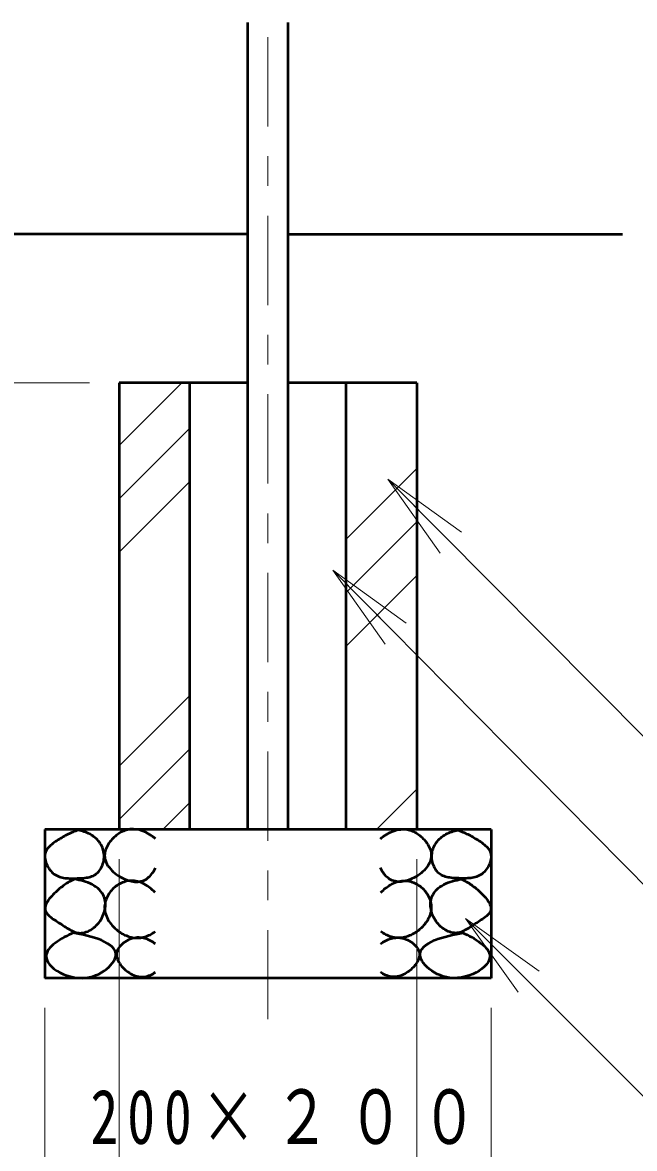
# Model space of a CAD drawing. Units: millimetres on the paper. Extents: x -385 to 0, y -297 to 267.
# Drawn here: x -74.57 to -54, y -209.89 to -172.06 of the extents above; entities that cross this region are included whole.
import ezdxf

# ---------------------------------------------------------------- set-up
doc = ezdxf.new("R2010")
doc.units = ezdxf.units.MM
doc.linetypes.add('USER2', pattern=[6, 3, -1, 1, -1])
doc.layers.add('1_20', color=7, linetype='Continuous', lineweight=13)
doc.styles.add('ＭＳ ゴシック', font='')
doc.styles.get('ＭＳ ゴシック').set_extended_font_data('MS Gothic')

msp = doc.modelspace()

# ---------------------------------------------------------------- linework, layer by layer
at = {"layer": '1_20', "color": 140, "lineweight": 50}
for p, q in [((-66.999, -199.166), (-66.999, -172.058)), ((-65.639, -199.166), (-65.639, -172.058)), ((-66.999, -179.166), (-78.233, -179.166)), ((-65.639, -179.166), (-54.405, -179.166)), ((-66.999, -184.166), (-71.319, -184.166)), ((-71.319, -184.166), (-71.319, -199.166)), ((-68.944, -199.166), (-68.944, -184.166)), ((-61.319, -184.166), (-65.639, -184.166)), ((-63.694, -199.166), (-63.694, -184.166)), ((-61.319, -184.166), (-61.319, -199.166)), ((-58.819, -199.166), (-73.819, -199.166)), ((-73.819, -199.166), (-73.819, -204.166)), ((-58.819, -199.166), (-58.819, -204.166)), ((-58.819, -204.166), (-73.819, -204.166))]:
    msp.add_line(p, q, dxfattribs=at)
at = {"layer": '1_20', "linetype": 'USER2'}
msp.add_line((-66.319, -205.549), (-66.319, -172.058), dxfattribs=at)
at = {"layer": '1_20'}
for p, q in [((-72.319, -184.166), (-88.569, -184.166)), ((-71.319, -186.266), (-69.219, -184.166)), ((-71.319, -188.062), (-68.944, -185.687)), ((-63.694, -189.418), (-61.319, -187.043)), ((-71.319, -189.858), (-68.944, -187.483)), ((-60.527, -189.886), (-62.288, -187.406)), ((-62.288, -187.406), (-59.818, -189.181)), ((-62.288, -187.406), (-60.173, -189.534)), ((-63.694, -191.214), (-61.319, -188.839)), ((-62.381, -192.943), (-64.135, -190.459)), ((-64.135, -190.459), (-61.67, -192.24)), ((-64.135, -190.459), (-62.026, -192.592)), ((-63.694, -193.01), (-61.319, -190.635)), ((-71.319, -197.043), (-68.944, -194.668)), ((-71.319, -198.839), (-68.944, -196.464)), ((-62.667, -199.166), (-61.319, -197.819)), ((-69.851, -199.166), (-68.944, -198.26)), ((-71.319, -200.166), (-71.319, -211.765)), ((-61.319, -200.166), (-61.319, -211.765)), ((-57.907, -204.639), (-59.675, -202.164)), ((-59.675, -202.164), (-57.2, -203.931)), ((-59.675, -202.164), (-57.553, -204.285)), ((-73.819, -205.166), (-73.819, -217.823)), ((-58.819, -205.166), (-58.819, -217.823))]:
    msp.add_line(p, q, dxfattribs=at)
for points in [[(-62.288, -187.406), (-53.567, -196.178), (-20.133, -196.178)], [(-64.135, -190.459), (-53.412, -201.301), (-34.978, -201.301)], [(-59.675, -202.164), (-53.256, -208.582), (-46.823, -208.582)]]:
    msp.add_lwpolyline(points, dxfattribs=at)
at = {"layer": '1_20', "color": 140, "lineweight": 50}
for points in [[(-72.697, -199.196), (-72.741, -199.21), (-72.785, -199.224), (-72.828, -199.24), (-72.871, -199.257), (-72.914, -199.274), (-72.956, -199.293), (-72.997, -199.312), (-73.039, -199.333), (-73.08, -199.354), (-73.121, -199.376), (-73.163, -199.399), (-73.204, -199.422), (-73.246, -199.447), (-73.288, -199.472), (-73.33, -199.497), (-73.374, -199.524), (-73.418, -199.552), (-73.461, -199.58), (-73.504, -199.61), (-73.546, -199.64), (-73.586, -199.672), (-73.624, -199.704), (-73.66, -199.738), (-73.694, -199.773), (-73.724, -199.81), (-73.75, -199.848), (-73.773, -199.888), (-73.792, -199.929), (-73.806, -199.973), (-73.815, -200.02), (-73.819, -200.069), (-73.817, -200.12), (-73.811, -200.171), (-73.8, -200.223), (-73.786, -200.275), (-73.767, -200.326), (-73.744, -200.376), (-73.718, -200.425), (-73.689, -200.473), (-73.657, -200.518), (-73.622, -200.561), (-73.585, -200.601), (-73.545, -200.637), (-73.505, -200.67), (-73.463, -200.698), (-73.42, -200.722), (-73.376, -200.743), (-73.33, -200.76), (-73.284, -200.774), (-73.236, -200.786), (-73.188, -200.795), (-73.138, -200.803), (-73.088, -200.808), (-73.037, -200.811), (-72.986, -200.813), (-72.934, -200.814), (-72.882, -200.814), (-72.829, -200.813), (-72.776, -200.812), (-72.725, -200.811), (-72.673, -200.81), (-72.622, -200.808), (-72.572, -200.805), (-72.521, -200.801), (-72.472, -200.796), (-72.423, -200.789), (-72.375, -200.78), (-72.328, -200.77), (-72.282, -200.758), (-72.238, -200.743), (-72.196, -200.725), (-72.155, -200.704), (-72.116, -200.681), (-72.079, -200.654), (-72.043, -200.622), (-72.009, -200.587), (-71.978, -200.549), (-71.95, -200.508), (-71.924, -200.465), (-71.901, -200.419), (-71.881, -200.372), (-71.864, -200.323), (-71.85, -200.273), (-71.839, -200.222), (-71.831, -200.171), (-71.826, -200.119), (-71.825, -200.068), (-71.827, -200.017), (-71.833, -199.966), (-71.842, -199.916), (-71.854, -199.868), (-71.868, -199.82), (-71.886, -199.773), (-71.907, -199.727), (-71.93, -199.683), (-71.956, -199.641), (-71.985, -199.6), (-72.015, -199.561), (-72.05, -199.522), (-72.087, -199.485), (-72.126, -199.45), (-72.167, -199.417), (-72.21, -199.387), (-72.254, -199.358), (-72.3, -199.332), (-72.347, -199.307), (-72.395, -199.285), (-72.444, -199.265), (-72.494, -199.247), (-72.544, -199.231), (-72.595, -199.217), (-72.646, -199.206)], [(-59.941, -199.196), (-59.897, -199.21), (-59.853, -199.224), (-59.81, -199.24), (-59.767, -199.257), (-59.724, -199.274), (-59.682, -199.293), (-59.641, -199.312), (-59.599, -199.333), (-59.558, -199.354), (-59.517, -199.376), (-59.475, -199.399), (-59.434, -199.422), (-59.392, -199.447), (-59.35, -199.472), (-59.308, -199.497), (-59.264, -199.524), (-59.22, -199.552), (-59.176, -199.58), (-59.134, -199.61), (-59.092, -199.64), (-59.052, -199.672), (-59.014, -199.704), (-58.978, -199.738), (-58.944, -199.773), (-58.914, -199.81), (-58.888, -199.848), (-58.865, -199.888), (-58.846, -199.929), (-58.832, -199.973), (-58.823, -200.02), (-58.819, -200.069), (-58.821, -200.12), (-58.827, -200.171), (-58.838, -200.223), (-58.852, -200.275), (-58.871, -200.326), (-58.894, -200.376), (-58.92, -200.425), (-58.949, -200.473), (-58.981, -200.518), (-59.016, -200.561), (-59.053, -200.601), (-59.092, -200.637), (-59.133, -200.67), (-59.175, -200.698), (-59.218, -200.722), (-59.262, -200.743), (-59.308, -200.76), (-59.354, -200.774), (-59.402, -200.786), (-59.45, -200.795), (-59.5, -200.803), (-59.55, -200.808), (-59.601, -200.811), (-59.652, -200.813), (-59.704, -200.814), (-59.756, -200.814), (-59.809, -200.813), (-59.862, -200.812), (-59.913, -200.811), (-59.965, -200.81), (-60.016, -200.808), (-60.066, -200.805), (-60.117, -200.801), (-60.166, -200.796), (-60.215, -200.789), (-60.263, -200.78), (-60.31, -200.77), (-60.356, -200.758), (-60.4, -200.743), (-60.442, -200.725), (-60.483, -200.704), (-60.522, -200.681), (-60.559, -200.654), (-60.595, -200.622), (-60.629, -200.587), (-60.66, -200.549), (-60.688, -200.508), (-60.714, -200.465), (-60.737, -200.419), (-60.757, -200.372), (-60.774, -200.323), (-60.788, -200.273), (-60.799, -200.222), (-60.807, -200.171), (-60.812, -200.119), (-60.813, -200.068), (-60.811, -200.017), (-60.805, -199.966), (-60.796, -199.916), (-60.784, -199.868), (-60.77, -199.82), (-60.752, -199.773), (-60.731, -199.727), (-60.708, -199.683), (-60.682, -199.641), (-60.653, -199.6), (-60.623, -199.561), (-60.588, -199.522), (-60.551, -199.485), (-60.512, -199.45), (-60.471, -199.417), (-60.428, -199.387), (-60.384, -199.358), (-60.338, -199.332), (-60.291, -199.307), (-60.243, -199.285), (-60.194, -199.265), (-60.144, -199.247), (-60.094, -199.231), (-60.043, -199.217), (-59.992, -199.206)], [(-72.823, -200.844), (-72.868, -200.864), (-72.912, -200.885), (-72.955, -200.906), (-72.996, -200.929), (-73.038, -200.953), (-73.079, -200.978), (-73.119, -201.005), (-73.159, -201.032), (-73.199, -201.062), (-73.239, -201.092), (-73.28, -201.124), (-73.321, -201.157), (-73.362, -201.192), (-73.408, -201.233), (-73.454, -201.275), (-73.5, -201.319), (-73.545, -201.363), (-73.588, -201.409), (-73.629, -201.456), (-73.668, -201.503), (-73.703, -201.551), (-73.734, -201.599), (-73.761, -201.646), (-73.782, -201.693), (-73.798, -201.74), (-73.808, -201.786), (-73.81, -201.83), (-73.806, -201.874), (-73.795, -201.911), (-73.778, -201.948), (-73.755, -201.984), (-73.728, -202.018), (-73.696, -202.052), (-73.66, -202.085), (-73.621, -202.117), (-73.579, -202.149), (-73.535, -202.18), (-73.489, -202.211), (-73.442, -202.242), (-73.394, -202.272), (-73.346, -202.303), (-73.299, -202.333), (-73.252, -202.364), (-73.205, -202.394), (-73.16, -202.425), (-73.115, -202.454), (-73.071, -202.483), (-73.027, -202.51), (-72.983, -202.535), (-72.94, -202.559), (-72.897, -202.581), (-72.853, -202.6), (-72.81, -202.617), (-72.766, -202.63), (-72.722, -202.64), (-72.678, -202.647), (-72.633, -202.65), (-72.582, -202.648), (-72.531, -202.642), (-72.479, -202.63), (-72.427, -202.615), (-72.376, -202.594), (-72.325, -202.57), (-72.275, -202.542), (-72.226, -202.51), (-72.178, -202.475), (-72.132, -202.437), (-72.088, -202.396), (-72.046, -202.352), (-72.007, -202.306), (-71.97, -202.257), (-71.936, -202.206), (-71.905, -202.153), (-71.877, -202.098), (-71.853, -202.041), (-71.832, -201.984), (-71.815, -201.926), (-71.801, -201.867), (-71.791, -201.808), (-71.785, -201.749), (-71.783, -201.691), (-71.785, -201.634), (-71.791, -201.577), (-71.801, -201.522), (-71.816, -201.468), (-71.834, -201.416), (-71.857, -201.367), (-71.893, -201.306), (-71.936, -201.249), (-71.985, -201.196), (-72.04, -201.146), (-72.099, -201.101), (-72.163, -201.06), (-72.23, -201.022), (-72.3, -200.988), (-72.373, -200.957), (-72.447, -200.93), (-72.523, -200.906), (-72.599, -200.886), (-72.675, -200.869), (-72.75, -200.855)], [(-59.815, -200.844), (-59.77, -200.864), (-59.726, -200.885), (-59.683, -200.906), (-59.641, -200.929), (-59.6, -200.953), (-59.559, -200.978), (-59.519, -201.005), (-59.479, -201.032), (-59.439, -201.062), (-59.399, -201.092), (-59.358, -201.124), (-59.317, -201.157), (-59.276, -201.192), (-59.23, -201.233), (-59.184, -201.275), (-59.138, -201.319), (-59.093, -201.363), (-59.05, -201.409), (-59.009, -201.456), (-58.97, -201.503), (-58.935, -201.551), (-58.904, -201.599), (-58.877, -201.646), (-58.856, -201.693), (-58.84, -201.74), (-58.83, -201.786), (-58.828, -201.83), (-58.832, -201.874), (-58.843, -201.911), (-58.86, -201.948), (-58.883, -201.984), (-58.91, -202.018), (-58.942, -202.052), (-58.978, -202.085), (-59.017, -202.117), (-59.059, -202.149), (-59.103, -202.18), (-59.149, -202.211), (-59.196, -202.242), (-59.244, -202.272), (-59.292, -202.303), (-59.339, -202.333), (-59.386, -202.364), (-59.433, -202.394), (-59.478, -202.425), (-59.523, -202.454), (-59.567, -202.483), (-59.611, -202.51), (-59.655, -202.535), (-59.698, -202.559), (-59.741, -202.581), (-59.785, -202.6), (-59.828, -202.617), (-59.872, -202.63), (-59.916, -202.64), (-59.96, -202.647), (-60.005, -202.65), (-60.056, -202.648), (-60.107, -202.642), (-60.159, -202.63), (-60.211, -202.615), (-60.262, -202.594), (-60.313, -202.57), (-60.363, -202.542), (-60.412, -202.51), (-60.46, -202.475), (-60.506, -202.437), (-60.55, -202.396), (-60.592, -202.352), (-60.631, -202.306), (-60.668, -202.257), (-60.702, -202.206), (-60.733, -202.153), (-60.761, -202.098), (-60.785, -202.041), (-60.806, -201.984), (-60.823, -201.926), (-60.837, -201.867), (-60.847, -201.808), (-60.853, -201.749), (-60.855, -201.691), (-60.853, -201.634), (-60.847, -201.577), (-60.837, -201.522), (-60.822, -201.468), (-60.804, -201.416), (-60.781, -201.367), (-60.745, -201.306), (-60.702, -201.249), (-60.653, -201.196), (-60.598, -201.146), (-60.539, -201.101), (-60.475, -201.06), (-60.408, -201.022), (-60.338, -200.988), (-60.265, -200.957), (-60.191, -200.93), (-60.115, -200.906), (-60.039, -200.886), (-59.963, -200.869), (-59.888, -200.855)], [(-72.864, -202.641), (-72.937, -202.675), (-73.012, -202.712), (-73.09, -202.752), (-73.168, -202.794), (-73.246, -202.839), (-73.323, -202.886), (-73.397, -202.935), (-73.468, -202.986), (-73.534, -203.038), (-73.594, -203.092), (-73.647, -203.148), (-73.693, -203.205), (-73.729, -203.263), (-73.756, -203.322), (-73.771, -203.382), (-73.772, -203.463), (-73.754, -203.544), (-73.717, -203.624), (-73.664, -203.703), (-73.595, -203.778), (-73.513, -203.85), (-73.419, -203.917), (-73.314, -203.978), (-73.2, -204.032), (-73.08, -204.078), (-72.954, -204.115), (-72.823, -204.142), (-72.691, -204.158), (-72.557, -204.161), (-72.425, -204.152), (-72.316, -204.133), (-72.21, -204.105), (-72.108, -204.07), (-72.009, -204.027), (-71.916, -203.977), (-71.828, -203.923), (-71.747, -203.863), (-71.673, -203.8), (-71.608, -203.734), (-71.551, -203.666), (-71.505, -203.597), (-71.469, -203.528), (-71.446, -203.459), (-71.434, -203.392), (-71.436, -203.327), (-71.457, -203.252), (-71.497, -203.181), (-71.555, -203.115), (-71.628, -203.053), (-71.714, -202.996), (-71.812, -202.943), (-71.919, -202.895), (-72.033, -202.85), (-72.152, -202.809), (-72.274, -202.773), (-72.398, -202.739), (-72.521, -202.71), (-72.641, -202.683), (-72.756, -202.66)], [(-59.774, -202.641), (-59.701, -202.675), (-59.626, -202.712), (-59.548, -202.752), (-59.47, -202.794), (-59.392, -202.839), (-59.315, -202.886), (-59.241, -202.935), (-59.17, -202.986), (-59.104, -203.038), (-59.044, -203.092), (-58.991, -203.148), (-58.945, -203.205), (-58.909, -203.263), (-58.882, -203.322), (-58.867, -203.382), (-58.866, -203.463), (-58.884, -203.544), (-58.921, -203.624), (-58.974, -203.703), (-59.043, -203.778), (-59.125, -203.85), (-59.219, -203.917), (-59.324, -203.978), (-59.437, -204.032), (-59.558, -204.078), (-59.684, -204.115), (-59.815, -204.142), (-59.947, -204.158), (-60.081, -204.161), (-60.213, -204.152), (-60.322, -204.133), (-60.428, -204.105), (-60.53, -204.07), (-60.629, -204.027), (-60.722, -203.977), (-60.81, -203.923), (-60.891, -203.863), (-60.965, -203.8), (-61.03, -203.734), (-61.087, -203.666), (-61.133, -203.597), (-61.169, -203.528), (-61.192, -203.459), (-61.204, -203.392), (-61.202, -203.327), (-61.181, -203.252), (-61.141, -203.181), (-61.083, -203.115), (-61.01, -203.053), (-60.924, -202.996), (-60.826, -202.943), (-60.719, -202.895), (-60.605, -202.85), (-60.486, -202.809), (-60.364, -202.773), (-60.24, -202.739), (-60.117, -202.71), (-59.997, -202.683), (-59.882, -202.66)]]:
    msp.add_lwpolyline(points, close=True, dxfattribs=at)
for points in [[(-70.098, -199.482), (-70.146, -199.443), (-70.196, -199.405), (-70.247, -199.369), (-70.301, -199.336), (-70.356, -199.304), (-70.413, -199.275), (-70.471, -199.249), (-70.53, -199.225), (-70.59, -199.205), (-70.651, -199.188), (-70.711, -199.175), (-70.772, -199.166), (-70.833, -199.161), (-70.894, -199.161), (-70.954, -199.165), (-70.999, -199.171), (-71.044, -199.18), (-71.088, -199.192), (-71.132, -199.206), (-71.175, -199.223), (-71.218, -199.242), (-71.259, -199.264), (-71.3, -199.287), (-71.341, -199.313), (-71.38, -199.34), (-71.419, -199.37), (-71.456, -199.401), (-71.493, -199.434), (-71.53, -199.47), (-71.565, -199.508), (-71.6, -199.547), (-71.632, -199.588), (-71.662, -199.63), (-71.691, -199.672), (-71.716, -199.716), (-71.739, -199.761), (-71.759, -199.806), (-71.777, -199.851), (-71.79, -199.897), (-71.8, -199.943), (-71.807, -199.99), (-71.809, -200.036), (-71.806, -200.097), (-71.797, -200.157), (-71.78, -200.216), (-71.758, -200.275), (-71.73, -200.332), (-71.696, -200.388), (-71.658, -200.442), (-71.615, -200.495), (-71.569, -200.545), (-71.518, -200.594), (-71.464, -200.64), (-71.407, -200.684), (-71.348, -200.724), (-71.286, -200.762), (-71.223, -200.796), (-71.171, -200.822), (-71.118, -200.845), (-71.064, -200.866), (-71.01, -200.883), (-70.956, -200.898), (-70.902, -200.91), (-70.849, -200.919), (-70.795, -200.925), (-70.742, -200.927), (-70.69, -200.926), (-70.639, -200.921), (-70.589, -200.912), (-70.54, -200.899), (-70.493, -200.881), (-70.447, -200.86), (-70.406, -200.836), (-70.367, -200.809), (-70.33, -200.778), (-70.294, -200.745), (-70.261, -200.71), (-70.229, -200.672), (-70.199, -200.632), (-70.17, -200.592), (-70.144, -200.55), (-70.12, -200.507), (-70.098, -200.464)], [(-62.54, -199.482), (-62.492, -199.443), (-62.442, -199.405), (-62.391, -199.369), (-62.337, -199.336), (-62.282, -199.304), (-62.225, -199.275), (-62.167, -199.249), (-62.108, -199.225), (-62.048, -199.205), (-61.987, -199.188), (-61.927, -199.175), (-61.866, -199.166), (-61.805, -199.161), (-61.744, -199.161), (-61.684, -199.165), (-61.639, -199.171), (-61.594, -199.18), (-61.55, -199.192), (-61.506, -199.206), (-61.463, -199.223), (-61.42, -199.242), (-61.379, -199.264), (-61.337, -199.287), (-61.297, -199.313), (-61.258, -199.34), (-61.219, -199.37), (-61.182, -199.401), (-61.145, -199.434), (-61.108, -199.47), (-61.073, -199.508), (-61.038, -199.547), (-61.006, -199.588), (-60.976, -199.63), (-60.947, -199.672), (-60.922, -199.716), (-60.899, -199.761), (-60.879, -199.806), (-60.861, -199.851), (-60.848, -199.897), (-60.838, -199.943), (-60.831, -199.99), (-60.829, -200.036), (-60.832, -200.097), (-60.841, -200.157), (-60.858, -200.216), (-60.88, -200.275), (-60.908, -200.332), (-60.942, -200.388), (-60.98, -200.442), (-61.023, -200.495), (-61.069, -200.545), (-61.12, -200.594), (-61.174, -200.64), (-61.231, -200.684), (-61.29, -200.724), (-61.352, -200.762), (-61.415, -200.796), (-61.467, -200.822), (-61.52, -200.845), (-61.574, -200.866), (-61.627, -200.883), (-61.682, -200.898), (-61.736, -200.91), (-61.789, -200.919), (-61.843, -200.925), (-61.896, -200.927), (-61.948, -200.926), (-61.999, -200.921), (-62.049, -200.912), (-62.098, -200.899), (-62.145, -200.881), (-62.191, -200.86), (-62.232, -200.836), (-62.271, -200.809), (-62.308, -200.778), (-62.344, -200.745), (-62.377, -200.71), (-62.409, -200.672), (-62.439, -200.632), (-62.467, -200.592), (-62.494, -200.55), (-62.518, -200.507), (-62.54, -200.464)], [(-70.114, -201.288), (-70.154, -201.246), (-70.197, -201.206), (-70.241, -201.167), (-70.287, -201.13), (-70.334, -201.094), (-70.384, -201.061), (-70.434, -201.029), (-70.486, -201.001), (-70.54, -200.975), (-70.594, -200.952), (-70.649, -200.932), (-70.704, -200.916), (-70.761, -200.904), (-70.818, -200.896), (-70.875, -200.891), (-70.924, -200.891), (-70.972, -200.895), (-71.021, -200.901), (-71.069, -200.91), (-71.117, -200.922), (-71.165, -200.937), (-71.212, -200.954), (-71.257, -200.974), (-71.302, -200.997), (-71.346, -201.022), (-71.389, -201.05), (-71.43, -201.079), (-71.47, -201.111), (-71.508, -201.145), (-71.544, -201.18), (-71.578, -201.217), (-71.61, -201.255), (-71.64, -201.295), (-71.668, -201.337), (-71.694, -201.379), (-71.717, -201.423), (-71.738, -201.467), (-71.757, -201.513), (-71.773, -201.559), (-71.786, -201.605), (-71.796, -201.652), (-71.804, -201.7), (-71.808, -201.747), (-71.809, -201.795), (-71.807, -201.853), (-71.799, -201.912), (-71.787, -201.97), (-71.77, -202.028), (-71.75, -202.084), (-71.725, -202.14), (-71.697, -202.194), (-71.665, -202.247), (-71.63, -202.299), (-71.592, -202.349), (-71.552, -202.398), (-71.508, -202.444), (-71.463, -202.489), (-71.415, -202.531), (-71.366, -202.571), (-71.32, -202.604), (-71.274, -202.636), (-71.226, -202.665), (-71.177, -202.692), (-71.127, -202.716), (-71.077, -202.738), (-71.026, -202.758), (-70.974, -202.774), (-70.922, -202.788), (-70.87, -202.8), (-70.817, -202.808), (-70.764, -202.813), (-70.711, -202.815), (-70.658, -202.813), (-70.605, -202.808), (-70.557, -202.801), (-70.51, -202.791), (-70.463, -202.778), (-70.416, -202.763), (-70.37, -202.746), (-70.325, -202.726), (-70.281, -202.705), (-70.237, -202.682), (-70.195, -202.657), (-70.154, -202.63), (-70.114, -202.602)], [(-62.524, -201.288), (-62.484, -201.246), (-62.441, -201.206), (-62.397, -201.167), (-62.351, -201.13), (-62.303, -201.094), (-62.254, -201.061), (-62.204, -201.029), (-62.152, -201.001), (-62.098, -200.975), (-62.044, -200.952), (-61.989, -200.932), (-61.933, -200.916), (-61.877, -200.904), (-61.82, -200.896), (-61.763, -200.891), (-61.714, -200.891), (-61.666, -200.895), (-61.617, -200.901), (-61.569, -200.91), (-61.521, -200.922), (-61.473, -200.937), (-61.426, -200.954), (-61.381, -200.974), (-61.336, -200.997), (-61.292, -201.022), (-61.249, -201.05), (-61.208, -201.079), (-61.168, -201.111), (-61.13, -201.145), (-61.094, -201.18), (-61.06, -201.217), (-61.028, -201.255), (-60.998, -201.295), (-60.97, -201.337), (-60.944, -201.379), (-60.921, -201.423), (-60.9, -201.467), (-60.881, -201.513), (-60.865, -201.559), (-60.852, -201.605), (-60.842, -201.652), (-60.834, -201.7), (-60.83, -201.747), (-60.829, -201.795), (-60.831, -201.853), (-60.839, -201.912), (-60.851, -201.97), (-60.868, -202.028), (-60.888, -202.084), (-60.913, -202.14), (-60.941, -202.194), (-60.973, -202.247), (-61.008, -202.299), (-61.046, -202.349), (-61.086, -202.398), (-61.13, -202.444), (-61.175, -202.489), (-61.223, -202.531), (-61.272, -202.571), (-61.318, -202.604), (-61.364, -202.636), (-61.412, -202.665), (-61.461, -202.692), (-61.511, -202.716), (-61.561, -202.738), (-61.612, -202.758), (-61.664, -202.774), (-61.716, -202.788), (-61.768, -202.8), (-61.821, -202.808), (-61.874, -202.813), (-61.927, -202.815), (-61.98, -202.813), (-62.033, -202.808), (-62.08, -202.801), (-62.128, -202.791), (-62.175, -202.778), (-62.222, -202.763), (-62.268, -202.746), (-62.313, -202.726), (-62.357, -202.705), (-62.4, -202.682), (-62.443, -202.657), (-62.484, -202.63), (-62.524, -202.602)], [(-70.098, -203.014), (-70.14, -202.987), (-70.182, -202.96), (-70.226, -202.934), (-70.271, -202.91), (-70.316, -202.888), (-70.362, -202.868), (-70.41, -202.85), (-70.458, -202.834), (-70.507, -202.822), (-70.557, -202.812), (-70.608, -202.806), (-70.659, -202.803), (-70.711, -202.804), (-70.764, -202.808), (-70.825, -202.819), (-70.886, -202.835), (-70.947, -202.856), (-71.007, -202.881), (-71.065, -202.91), (-71.121, -202.944), (-71.174, -202.981), (-71.223, -203.021), (-71.268, -203.064), (-71.308, -203.109), (-71.343, -203.157), (-71.371, -203.207), (-71.393, -203.258), (-71.407, -203.31), (-71.413, -203.363), (-71.412, -203.408), (-71.405, -203.454), (-71.393, -203.499), (-71.376, -203.544), (-71.355, -203.589), (-71.33, -203.633), (-71.302, -203.676), (-71.272, -203.718), (-71.239, -203.759), (-71.2, -203.803), (-71.159, -203.846), (-71.116, -203.886), (-71.071, -203.924), (-71.025, -203.959), (-70.978, -203.992), (-70.929, -204.021), (-70.879, -204.047), (-70.828, -204.07), (-70.776, -204.089), (-70.724, -204.104), (-70.671, -204.115), (-70.618, -204.123), (-70.564, -204.125), (-70.51, -204.123), (-70.462, -204.118), (-70.414, -204.108), (-70.366, -204.095), (-70.319, -204.08), (-70.272, -204.061), (-70.227, -204.04), (-70.183, -204.017), (-70.14, -203.992), (-70.098, -203.965)], [(-62.54, -203.014), (-62.498, -202.987), (-62.456, -202.96), (-62.412, -202.934), (-62.367, -202.91), (-62.322, -202.888), (-62.276, -202.868), (-62.228, -202.85), (-62.18, -202.834), (-62.131, -202.822), (-62.081, -202.812), (-62.03, -202.806), (-61.979, -202.803), (-61.927, -202.804), (-61.874, -202.808), (-61.813, -202.819), (-61.752, -202.835), (-61.691, -202.856), (-61.631, -202.881), (-61.573, -202.91), (-61.517, -202.944), (-61.464, -202.981), (-61.415, -203.021), (-61.37, -203.064), (-61.33, -203.109), (-61.295, -203.157), (-61.267, -203.207), (-61.245, -203.258), (-61.231, -203.31), (-61.225, -203.363), (-61.226, -203.408), (-61.233, -203.454), (-61.245, -203.499), (-61.262, -203.544), (-61.283, -203.589), (-61.308, -203.633), (-61.336, -203.676), (-61.366, -203.718), (-61.399, -203.759), (-61.438, -203.803), (-61.479, -203.846), (-61.522, -203.886), (-61.567, -203.924), (-61.613, -203.959), (-61.66, -203.992), (-61.709, -204.021), (-61.759, -204.047), (-61.81, -204.07), (-61.862, -204.089), (-61.914, -204.104), (-61.967, -204.115), (-62.02, -204.123), (-62.074, -204.125), (-62.128, -204.123), (-62.176, -204.118), (-62.224, -204.108), (-62.272, -204.095), (-62.319, -204.08), (-62.366, -204.061), (-62.411, -204.04), (-62.455, -204.017), (-62.498, -203.992), (-62.54, -203.965)]]:
    msp.add_lwpolyline(points, dxfattribs=at)

# ---------------------------------------------------------------- texts
at = {"layer": '1_20', "insert": (-65.486, -209.765), "char_height": 1.833, "attachment_point": 8, "style": 'ＭＳ ゴシック'}
msp.add_mtext('\\T1.32;\\W0.75;200×２００', dxfattribs=at)

doc.saveas('drawing.dxf')
